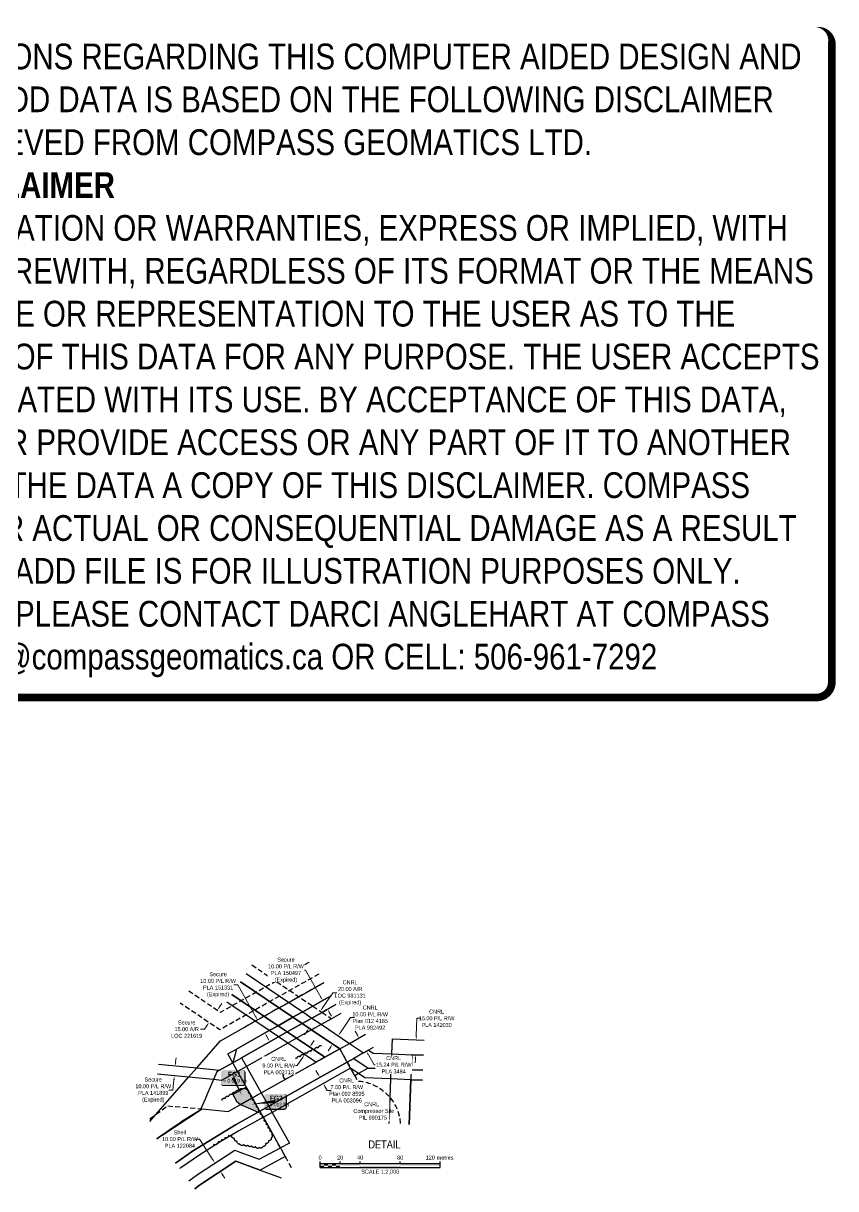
# Model space of a CAD drawing. Extents: x 388192 to 392250, y 6075257 to 6078288.
# Drawn here: x 390221 to 392250, y 6075377 to 6078288 of the extents above; entities that cross this region are included whole.
import ezdxf
from ezdxf.enums import TextEntityAlignment as Align

# ---------------------------------------------------------------- set-up
doc = ezdxf.new("R2010")
doc.units = 0
doc.header["$LTSCALE"] = 5
doc.header["$PDSIZE"] = 0.5
doc.linetypes.add('0', pattern=[1, 1, 0])
doc.linetypes.add('foc-ACCESSROAD', pattern=[3.75, 2.5, -1.25])
doc.layers.get('Defpoints').update_dxf_attribs({"color": 9})
for name, color, linetype in [('C-AR', 13, 'foc-ACCESSROAD'), ('C-RW', 13, 'Continuous'), ('C-WS', 13, 'foc-ACCESSROAD'), ('DETAIL-T', 7, 'Continuous'), ('F-AR', 190, 'foc-ACCESSROAD'), ('F-RW', 190, 'Continuous'), ('F-WS', 190, 'foc-ACCESSROAD'), ('P-TEMP-BLOCKS', 250, 'Continuous'), ('P-TEMP-BLUE', 146, 'Continuous'), ('P-WORKAREA', 113, 'Continuous'), ('P-WORKAREA-H', 111, 'Continuous'), ('T-BUSH', 110, '0')]:
    doc.layers.add(name, color=color, linetype=linetype)
for name, color, linetype, lineweight in [('C-AR-T', 13, 'Continuous', 9), ('C-RW-T', 13, 'Continuous', 9), ('C-WS-T', 13, 'Continuous', 9), ('F-AR-T', 190, 'Continuous', 9), ('F-RW-T', 190, 'Continuous', 9)]:
    doc.layers.add(name, color=color, linetype=linetype, lineweight=lineweight)
doc.layers.add('DISCLAIMER', color=7, linetype='Continuous', plot=False)
doc.layers.add('P-TEMP-BLUE-H', color=7, linetype='Continuous', true_color=0x99e6ff)
doc.styles.add('80', font='ARIALN.TTF', dxfattribs={"height": 10})
doc.styles.add('80CG', font='ARIALN.TTF', dxfattribs={"height": 10})
doc.styles.add('80L', font='ARIALN.TTF', dxfattribs={"height": 10})
doc.styles.add('BOLD', font='ARIALNB.TTF')
doc.dimstyles.new('Compass 5 000', dxfattribs={"dimscale": 5, "dimtxt": 9, "dimasz": 2, "dimexe": 0.2, "dimexo": 0.0625, "dimgap": 0.5, "dimtad": 0, "dimtih": 1, "dimtoh": 1, "dimzin": 0, "dimdsep": 46, "dimtxsty": '80CG', "dimcen": 0.1, "dimse1": 1, "dimse2": 1, "dimclrd": 256, "dimclrt": 256, "dimaunit": 1, "dimadec": 4, "dimazin": 0, "dimtfac": 0.06, "dimtofl": 0, "dimtmove": 0, "dimatfit": 1, "dimfxl": 0.2, "dimtolj": 1, "dimtzin": 0, "dimlwd": -1, "dimarcsym": 0})

# ---------------------------------------------------------------- blocks, each defined once
blk = doc.blocks.new('*D44')
at = {"layer": 'Defpoints', "color": 0, "transparency": 16777216}
for p in [(390661.7, 6075853.2), (390640.7, 6075822.1), (390684.7, 6075792.3)]:
    blk.add_point(p, dxfattribs=at)
at = {"layer": 'F-AR-T', "transparency": 16777216}
for p, q in [((390711.4, 6075831.7), (390717, 6075840)), ((390679.1, 6075784.1), (390673.5, 6075775.8)), ((390673.5, 6075775.8), (390663.5, 6075775.8))]:
    blk.add_line(p, q, dxfattribs=at)
for points in [[(390710, 6075832.7), (390712.7, 6075830.8), (390705.8, 6075823.5)], [(390677.7, 6075785), (390680.5, 6075783.1), (390684.7, 6075792.3)]]:
    blk.add_solid(points, dxfattribs=at)
at = {"layer": 'F-AR-T', "transparency": 16777216, "insert": (390629.2, 6075775.8), "char_height": 10, "attachment_point": 5, "style": '80CG'}
blk.add_mtext('\\A1;Secure\\P15.00 A/R\\PLOC 221619', dxfattribs=at)
blk = doc.blocks.new('*D45')
at = {"layer": 'Defpoints', "color": 0, "transparency": 16777216}
for p in [(390577, 6075661.2), (390579.4, 6075686.1), (390600.6, 6075684)]:
    blk.add_point(p, dxfattribs=at)
at = {"layer": 'F-RW-T', "transparency": 16777216}
for p, q in [((390601.6, 6075694), (390602.5, 6075703.9)), ((390597.3, 6075649.2), (390594.8, 6075623.5)), ((390594.8, 6075623.5), (390584.8, 6075623.5))]:
    blk.add_line(p, q, dxfattribs=at)
for points in [[(390599.9, 6075694.1), (390603.2, 6075693.8), (390600.6, 6075684)], [(390595.6, 6075649.4), (390598.9, 6075649), (390598.2, 6075659.2)]]:
    blk.add_solid(points, dxfattribs=at)
at = {"layer": 'F-RW-T', "transparency": 16777216, "insert": (390545.7, 6075623.5), "char_height": 10, "attachment_point": 5, "style": '80CG'}
blk.add_mtext('\\A1;Secure\\P10.00 P/L R/W\\PPLA 141899\\P(Expired)', dxfattribs=at)
blk = doc.blocks.new('*D46')
at = {"layer": 'C-AR-T', "transparency": 16777216}
for p, q in [((390968.5, 6075829), (390993.8, 6075866.4)), ((390993.8, 6075866.4), (391003.8, 6075866.4)), ((390928.9, 6075770.3), (390923.3, 6075762))]:
    blk.add_line(p, q, dxfattribs=at)
for points in [[(390967.1, 6075829.9), (390969.9, 6075828.1), (390962.9, 6075820.7)], [(390927.5, 6075771.2), (390930.3, 6075769.4), (390934.5, 6075778.6)]]:
    blk.add_solid(points, dxfattribs=at)
at = {"layer": 'Defpoints', "color": 0, "transparency": 16777216}
for p in [(390802.7, 6075928.9), (390774.2, 6075886.8), (390962.9, 6075820.7)]:
    blk.add_point(p, dxfattribs=at)
at = {"layer": 'C-AR-T', "transparency": 16777216, "insert": (391037.3, 6075866.4), "char_height": 10, "attachment_point": 5, "style": '80CG'}
blk.add_mtext('\\A1;CNRL\\P20.00 A/R\\PLOC 981131\\P(Expired)', dxfattribs=at)
blk = doc.blocks.new('*D47')
at = {"layer": 'C-AR-T', "transparency": 16777216}
for p, q in [((391013.2, 6075767.6), (391038.3, 6075804.6)), ((391038.3, 6075804.6), (391048.3, 6075804.6)), ((390987.9, 6075730.2), (390982.3, 6075721.9))]:
    blk.add_line(p, q, dxfattribs=at)
for points in [[(391011.8, 6075768.5), (391014.6, 6075766.7), (391007.6, 6075759.3)], [(390986.6, 6075731.1), (390989.3, 6075729.3), (390993.5, 6075738.5)]]:
    blk.add_solid(points, dxfattribs=at)
at = {"layer": 'Defpoints', "color": 0, "transparency": 16777216}
for p in [(390893.3, 6075836.6), (390879.2, 6075815.8), (391007.6, 6075759.3)]:
    blk.add_point(p, dxfattribs=at)
at = {"layer": 'C-AR-T', "transparency": 16777216, "insert": (391087.4, 6075804.6), "char_height": 10, "attachment_point": 5, "style": '80CG'}
blk.add_mtext('\\A1;CNRL\\P10.00 P/L R/W\\PPlan 012 4185\\PPLA 982492', dxfattribs=at)
blk = doc.blocks.new('*D48')
at = {"layer": 'Defpoints', "color": 0, "transparency": 16777216}
for p in [(390946.6, 6075877.8), (390965.1, 6075845.1), (390806.2, 6075798.7)]:
    blk.add_point(p, dxfattribs=at)
at = {"layer": 'F-RW-T', "transparency": 16777216}
for p, q in [((390756.7, 6075886.6), (390746.7, 6075886.6)), ((390801.3, 6075807.4), (390756.7, 6075886.6)), ((390829.6, 6075757.2), (390834.5, 6075748.5))]:
    blk.add_line(p, q, dxfattribs=at)
for points in [[(390802.8, 6075808.2), (390799.9, 6075806.6), (390806.2, 6075798.7)], [(390831, 6075758.1), (390828.1, 6075756.4), (390824.7, 6075766)]]:
    blk.add_solid(points, dxfattribs=at)
at = {"layer": 'F-RW-T', "transparency": 16777216, "insert": (390707.6, 6075886.6), "char_height": 10, "attachment_point": 5, "style": '80CG'}
blk.add_mtext('\\A1;Secure\\P10.00 P/L R/W\\PPLA 151331\\P(Expired)', dxfattribs=at)
blk = doc.blocks.new('*D49')
at = {"layer": 'C-AR-T', "transparency": 16777216}
for p, q in [((390942.1, 6075739.4), (390947.7, 6075747.7)), ((390918.2, 6075704), (390905.3, 6075684.9)), ((390905.3, 6075684.9), (390895.3, 6075684.9))]:
    blk.add_line(p, q, dxfattribs=at)
for points in [[(390940.7, 6075740.3), (390943.5, 6075738.4), (390936.5, 6075731.1)], [(390916.8, 6075704.9), (390919.6, 6075703.1), (390923.8, 6075712.3)]]:
    blk.add_solid(points, dxfattribs=at)
at = {"layer": 'Defpoints', "color": 0, "transparency": 16777216}
for p in [(390777.9, 6075838.3), (390765.2, 6075819.4), (390923.8, 6075712.3)]:
    blk.add_point(p, dxfattribs=at)
at = {"layer": 'C-AR-T', "transparency": 16777216, "insert": (390859, 6075684.9), "char_height": 10, "attachment_point": 5, "style": '80CG', "bg_fill": 3, "box_fill_scale": 1.1, "bg_fill_color": 256, "bg_fill_true_color": 13158600, "bg_fill_transparency": 0}
blk.add_mtext('\\A1;CNRL\\P9.00 P/L R/W\\PPLA 002713', dxfattribs=at)
blk = doc.blocks.new('*D50')
at = {"layer": 'C-RW-T', "transparency": 16777216}
for p, q in [((391054.7, 6075762.3), (391049.8, 6075771)), ((391082.9, 6075712), (391097, 6075686.8)), ((391097, 6075686.8), (391107, 6075686.8))]:
    blk.add_line(p, q, dxfattribs=at)
for points in [[(391056.1, 6075763.1), (391053.2, 6075761.4), (391059.5, 6075753.5)], [(391084.3, 6075712.8), (391081.4, 6075711.1), (391078, 6075720.7)]]:
    blk.add_solid(points, dxfattribs=at)
at = {"layer": 'Defpoints', "color": 0, "transparency": 16777216}
for p in [(390999.3, 6075719.8), (391078, 6075720.7), (391017.8, 6075686.9)]:
    blk.add_point(p, dxfattribs=at)
at = {"layer": 'C-RW-T', "transparency": 16777216, "insert": (391146.1, 6075686.8), "char_height": 10, "attachment_point": 5, "style": '80CG', "bg_fill": 3, "box_fill_scale": 1.1, "bg_fill_color": 256, "bg_fill_true_color": 13158600, "bg_fill_transparency": 0}
blk.add_mtext('\\A1;CNRL\\P15.24 P/L R/W\\PPLA 3484', dxfattribs=at)
blk = doc.blocks.new('*D51')
at = {"layer": 'Defpoints', "color": 0, "transparency": 16777216}
for p in [(390699.8, 6075441.4), (390668.7, 6075421.2), (390682.4, 6075400.1)]:
    blk.add_point(p, dxfattribs=at)
at = {"layer": 'F-RW-T', "transparency": 16777216}
for p, q in [((390661.1, 6075501.2), (390651.1, 6075501.2)), ((390694.4, 6075449.8), (390661.1, 6075501.2)), ((390719, 6075411.8), (390724.4, 6075403.4))]:
    blk.add_line(p, q, dxfattribs=at)
for points in [[(390695.8, 6075450.7), (390693, 6075448.9), (390699.8, 6075441.4)], [(390720.4, 6075412.7), (390717.6, 6075410.9), (390713.5, 6075420.2)]]:
    blk.add_solid(points, dxfattribs=at)
at = {"layer": 'F-RW-T', "transparency": 16777216, "insert": (390612.1, 6075501.2), "char_height": 10, "attachment_point": 5, "style": '80CG'}
blk.add_mtext('\\A1;Shell\\P10.00 P/L R/W\\PPLA 122084', dxfattribs=at)
blk = doc.blocks.new('*D52')
at = {"layer": 'C-RW-T', "transparency": 16777216}
for p, q in [((390956.7, 6075664.1), (390951.8, 6075672.8)), ((390975.2, 6075631.3), (390980.1, 6075622.6)), ((390980.1, 6075622.6), (390990.1, 6075622.6))]:
    blk.add_line(p, q, dxfattribs=at)
for points in [[(390958.2, 6075664.9), (390955.3, 6075663.3), (390961.7, 6075655.4)], [(390976.6, 6075632.2), (390973.7, 6075630.5), (390970.3, 6075640.1)]]:
    blk.add_solid(points, dxfattribs=at)
at = {"layer": 'Defpoints', "color": 0, "transparency": 16777216}
for p in [(390995.6, 6075674.5), (390970.3, 6075640.1), (391004.2, 6075659.1)]:
    blk.add_point(p, dxfattribs=at)
at = {"layer": 'C-RW-T', "transparency": 16777216, "insert": (391028.9, 6075622.6), "char_height": 10, "attachment_point": 5, "style": '80CG'}
blk.add_mtext('\\A1;CNRL\\P7.00 P/L R/W\\PPlan 092 8595\\PPLA 003096', dxfattribs=at)
blk = doc.blocks.new('*D53')
at = {"layer": 'C-RW-T', "transparency": 16777216}
for p, q in [((391202.5, 6075759.1), (391204.2, 6075803)), ((391204.2, 6075803), (391214.2, 6075803)), ((391200.3, 6075701.7), (391200, 6075691.7))]:
    blk.add_line(p, q, dxfattribs=at)
for points in [[(391200.9, 6075759.2), (391204.2, 6075759.1), (391202.2, 6075749.1)], [(391198.7, 6075701.7), (391202, 6075701.6), (391200.7, 6075711.7)]]:
    blk.add_solid(points, dxfattribs=at)
at = {"layer": 'Defpoints', "color": 0, "transparency": 16777216}
for p in [(391202.2, 6075749.1), (391228.1, 6075748.1), (391226.7, 6075710.7)]:
    blk.add_point(p, dxfattribs=at)
at = {"layer": 'C-RW-T', "transparency": 16777216, "insert": (391253.3, 6075803), "char_height": 10, "attachment_point": 5, "style": '80CG'}
blk.add_mtext('\\A1;CNRL\\P15.00 P/L R/W\\PPLA 142030', dxfattribs=at)
blk = doc.blocks.new('*U60')
at = {"color": 0}
for p, q in [((-150, 0), (-150, 15)), ((-150, 10), (150.2, 10)), ((-150, 0), (150.2, 0)), ((-100, 10), (-100, 15)), ((-50, 10), (-50, 15)), ((50, 10), (50, 15)), ((150.2, 0), (150.2, 15))]:
    blk.add_line(p, q, dxfattribs=at)
for points in [[(-150, 5), (-140, 5), (-150, 0), (-140, 0)], [(-140, 10), (-130, 10), (-140, 5), (-130, 5)], [(-130, 5), (-120, 5), (-130, 0), (-120, 0)], [(-120, 10), (-110, 10), (-120, 5), (-110, 5)], [(-110, 5), (-100, 5), (-110, 0), (-100, 0)], [(-100, 10), (-50, 10), (-100, 5), (-50, 5)], [(-50, 5), (50, 5), (-50, 0), (50, 0)], [(50, 10), (150.2, 10), (50, 5), (150.2, 5)]]:
    blk.add_solid(points, dxfattribs=at)
at = {"color": 0, "style": '80'}
blk.add_text('metres', height=10, dxfattribs=at).set_placement((162.2, 20), align=Align.CENTER)
at = {"color": 0, "char_height": 10, "style": '80'}
for s, insert, attachment_point in [('0', (-150, 30.2), 2), ('20', (-100, 30.2), 2), ('40', (-50, 30.2), 2), ('80', (50, 30.2), 2), ('120', (136.7, 30.2), 3), ('SCALE 1:2,000', (0.1, -5), 2)]:
    blk.add_mtext(s, dxfattribs=dict(at, insert=insert, attachment_point=attachment_point))
blk = doc.blocks.new('*D56')
at = {"layer": 'Defpoints', "color": 0, "transparency": 16777216}
for p in [(390965.1, 6075845.1), (390968.9, 6075847.2), (390977.4, 6075823.3)]:
    blk.add_point(p, dxfattribs=at)
at = {"layer": 'F-RW-T', "transparency": 16777216}
for p, q in [((390926.2, 6075923), (390916.2, 6075923)), ((390964, 6075855.9), (390926.2, 6075923)), ((390986.1, 6075816.7), (390991, 6075808))]:
    blk.add_line(p, q, dxfattribs=at)
for points in [[(390965.4, 6075856.7), (390962.5, 6075855.1), (390968.9, 6075847.2)], [(390987.5, 6075817.5), (390984.6, 6075815.9), (390981.2, 6075825.4)]]:
    blk.add_solid(points, dxfattribs=at)
at = {"layer": 'F-RW-T', "transparency": 16777216, "insert": (390877.1, 6075923), "char_height": 10, "attachment_point": 5, "style": '80CG', "bg_fill": 3, "box_fill_scale": 1.1, "bg_fill_color": 256, "bg_fill_true_color": 13158600, "bg_fill_transparency": 0}
blk.add_mtext('\\A1;Secure\\P10.00 P/L R/W\\PPLA 150497\\P(Expired)', dxfattribs=at)
blk = doc.blocks.new('Disclaimer_Legal')
at = {"layer": 'DISCLAIMER', "color": 254, "flags": 128}
blk.add_lwpolyline([(-3612.9, -1104.6, 37.5, 37.5, 0), (4096.1, -1104.6, 37.5, 37.5, 0.414214), (4171.1, -1029.6, 37.5, 37.5, 0), (4171.1, 2078.7, 37.5, 0, 0.414214), (4096.1, 2153.7, 0, 0, 0), (-3612.9, 2153.7, 0, 0, 0.414214), (-3687.9, 2078.7, 0, 0, 0), (-3687.9, -1029.6, 0, 37.5, 0.414214)], format="xyseb", close=True, dxfattribs=at)
at = {"layer": 'DISCLAIMER', "color": 254, "insert": (241.6, 533.9), "char_height": 125, "width": 7717.568, "attachment_point": 5, "style": '80'}
blk.add_mtext('NOTICE TO THE CORPORATION, PERSON &/OR PERSONS REGARDING THIS COMPUTER AIDED DESIGN AND DRAFTING (CADD) FILES. ACCEPTANCE OF THE CADD DATA IS BASED ON THE FOLLOWING DISCLAIMER WHICH COVERS ALL CADD DATA RECIEVED FROM COMPASS GEOMATICS LTD.\\P{\\fArial Narrow|b1|i0|c0|p34;DISCLAIMER}\\PCOMPASS GEOMATICS LTD. MAKES NO REPRESENTATION OR WARRANTIES, EXPRESS OR IMPLIED, WITH RESPECT TO THE REUSE OF THE DATA PROVIDED HEREWITH, REGARDLESS OF ITS FORMAT OR THE MEANS OF ITS TRANSMISSION. THERE IS NO GUARANTEE OR REPRESENTATION TO THE USER AS TO THE ACCURACY, CURRENCY, SUITABILITY OR RELIABILITY OF THIS DATA FOR ANY PURPOSE. THE USER ACCEPTS THE DATA "AS IS", AND ASSUMES ALL RISKS ASSOCIATED WITH ITS USE. BY ACCEPTANCE OF THIS DATA, THE USER AGREES NOT TO TRANSMIT THIS DATA OR PROVIDE ACCESS OR ANY PART OF IT TO ANOTHER PARTY UNLESS THE USER SHALL INCLUDE WITH THE DATA A COPY OF THIS DISCLAIMER. COMPASS GEOMATICS LTD. ASSUMES NO RESPONSIBILITY FOR ACTUAL OR CONSEQUENTIAL DAMAGE AS A RESULT OF ANY USER\'S RELIANCE ON THIS DATA. THIS CADD FILE IS FOR ILLUSTRATION PURPOSES ONLY.\\PIF YOU REQUIRE MORE ACCURATE INFORMATION, PLEASE CONTACT DARCI ANGLEHART AT COMPASS GEOMATICS LTD. VIA EMAIL: darci.anglehart@compassgeomatics.ca OR CELL: 506-961-7292', dxfattribs=at)
blk = doc.blocks.new('*U66')
at = {"true_color": 0x99e6ff}
h = blk.add_hatch(color=141, dxfattribs=at)
edge = h.paths.add_edge_path()
edge.add_line((-24, -20), (24, -20))
edge.add_arc((24, -14), 6, 270, 360)
edge.add_line((30, -14), (30, 12.5))
edge.add_arc((24, 12.5), 6, 0, 90)
edge.add_line((24, 18.5), (-24, 18.5))
edge.add_arc((-24, 12.5), 6, 90, 180)
edge.add_line((-30, 12.5), (-30, -14))
edge.add_arc((-24, -14), 6, 180, 270)
at = {"color": 250, "flags": 128}
blk.add_lwpolyline([(-24, -20, 3, 3, 0), (24, -20, 3, 3, 0.414214), (30, -14, 3, 3, 0), (30, 12.5, 3, 0, 0.414214), (24, 18.5, 0, 0, 0), (-24, 18.5, 0, 0, 0.414214), (-30, 12.5, 0, 0, 0), (-30, -14, 0, 3, 0.414214)], format="xyseb", close=True, dxfattribs=at)
at = {"flags": 128}
blk.add_lwpolyline([(22.8, -46.1, 0, 7.5, 0), (0, 0, 0, 0, 0)], format="xyseb", dxfattribs=at)
at = {"color": 250}
for tag, p, height, style in [('TEMP_AREA_W1_001', (-9.2, 2.2), 12, 'BOLD'), ('ENTER_TEXT_001', (-30.7, -12.5), 9, '80')]:
    blk.add_attdef(tag, p, '', height=height, dxfattribs=dict(at, style=style))
blk = doc.blocks.new('*U67')
h = blk.add_hatch(color=111)
edge = h.paths.add_edge_path()
edge.add_line((-21.5, -20), (21.5, -20))
edge.add_arc((21.5, -14), 6, 270, 360)
edge.add_line((27.5, -14), (27.5, 12.5))
edge.add_arc((21.5, 12.5), 6, 0, 90)
edge.add_line((21.5, 18.5), (-21.5, 18.5))
edge.add_arc((-21.5, 12.5), 6, 90, 180)
edge.add_line((-27.5, 12.5), (-27.5, -14))
edge.add_arc((-21.5, -14), 6, 180, 270)
at = {"flags": 128}
blk.add_lwpolyline([(-62, -7.7, 0, 7.5, 0), (0, 0, 0, 0, 0)], format="xyseb", dxfattribs=at)
at = {"color": 250, "flags": 128}
blk.add_lwpolyline([(-21.5, -20, 3, 3, 0), (21.5, -20, 3, 3, 0.414214), (27.5, -14, 3, 3, 0), (27.5, 12.5, 3, 0, 0.414214), (21.5, 18.5, 0, 0, 0), (-21.5, 18.5, 0, 0, 0.414214), (-27.5, 12.5, 0, 0, 0), (-27.5, -14, 0, 3, 0.414214)], format="xyseb", close=True, dxfattribs=at)
at = {"color": 250}
for tag, p, height, style in [('TEMP_AREA_W1_001', (-9.2, 2.2), 12, 'BOLD'), ('ENTER_TEXT_001', (-30.7, -12.5), 9, '80')]:
    blk.add_attdef(tag, p, '', height=height, dxfattribs=dict(at, style=style))

msp = doc.modelspace()

# ---------------------------------------------------------------- hatches: boundary and pattern name
at = {"layer": 'P-TEMP-BLUE-H'}
h = msp.add_hatch(color=256, dxfattribs=at)
h.dxf.hatch_style = 1
h.paths.add_polyline_path([(390793.417, 6075604.367), (390777.745, 6075631.282), (390744.346, 6075612.847), (390753.368, 6075596.056), (390763.335, 6075587.566)])
at = {"layer": 'P-WORKAREA-H'}
h = msp.add_hatch(color=256, dxfattribs=at)
h.dxf.hatch_style = 1
h.paths.add_polyline_path([(390763.335, 6075587.566), (390807.287, 6075568.614), (390812.065, 6075571.297), (390793.417, 6075604.367)])

# ---------------------------------------------------------------- linework, layer by layer
at = {"layer": 'C-AR'}
for points in [[(390791.937, 6075936.132), (390944.222, 6075833.325), (390967.403, 6075817.668), (390990.582, 6075802.016), (390965.212, 6075787.8), (390940.839, 6075774.096), (390917.573, 6075789.797), (390894.551, 6075805.414), (390763.516, 6075894.033)], [(390536.982, 6075552.092), (390552.667, 6075563.278), (390581.951, 6075584.161), (390664.455, 6075576.902), (390667.758, 6075576.612), (390663.118, 6075573.66), (390617.217, 6075544.827), (390613.034, 6075542.035), (390567.672, 6075511.212), (390564.103, 6075508.619), (390554.814, 6075501.816)]]:
    msp.add_lwpolyline(points, dxfattribs=at)
at = {"layer": 'C-RW'}
for points in [[(390763.516, 6075894.033), (390894.551, 6075805.414), (390917.573, 6075789.797), (390940.839, 6075774.096), (391011.507, 6075726.573), (390974.288, 6075705.768), (390903.703, 6075753.2), (390880.459, 6075768.903), (390857.42, 6075784.527), (390742.188, 6075862.44)], [(391219.078, 6075673.371), (391190.027, 6075674.464), (391140.069, 6075676.342), (391082.641, 6075678.502), (391058.163, 6075664.878), (391048.915, 6075659.431), (391038.615, 6075678.238), (391029.715, 6075693.619), (391028.686, 6075695.386), (391011.507, 6075726.573), (390940.851, 6075774.15), (390917.584, 6075789.847), (390894.56, 6075805.454), (390763.531, 6075894.055)], [(390777.584, 6075914.871), (390919.032, 6075819.218), (390942.026, 6075803.596), (390965.24, 6075787.916), (391035.882, 6075740.326), (391070.824, 6075716.651), (391083.024, 6075723.467), (391094.482, 6075715.735), (391141.523, 6075713.936), (391191.479, 6075712.026), (391220.501, 6075710.915)], [(390742.188, 6075862.44), (390857.42, 6075784.527), (390880.459, 6075768.903), (390903.703, 6075753.2), (390974.288, 6075705.768), (390951.928, 6075693.245), (390881.619, 6075740.78), (390858.46, 6075756.433), (390835.301, 6075772.086), (390729.478, 6075843.614)], [(390554.808, 6075501.824), (390564.101, 6075508.628), (390567.629, 6075511.199), (390663.124, 6075573.626), (390667.758, 6075576.612), (390732.547, 6075570.341), (390793.416, 6075604.395), (390815.221, 6075616.668), (390945.392, 6075689.586), (390951.928, 6075693.245), (390974.288, 6075705.768), (391011.507, 6075726.573), (391035.882, 6075740.326), (391076.002, 6075762.922)], [(391134.793, 6075539.916), (391137.292, 6075604.532), (391139.104, 6075651.386), (391140.069, 6075676.342), (391141.523, 6075713.936), (391142.972, 6075751.402), (391221.922, 6075748.382)], [(391094.615, 6075730.025), (391083.024, 6075723.467), (391070.824, 6075716.651), (391046.458, 6075702.924), (391029.75, 6075693.638), (391009.261, 6075682.148), (390963.779, 6075656.643), (390833.919, 6075583.575), (390812.065, 6075571.297), (390751.23, 6075537.137), (390643.999, 6075471.336), (390600.795, 6075441.218)], [(390600.795, 6075441.218), (390643.999, 6075471.336), (390751.23, 6075537.137), (390812.072, 6075571.27), (390833.927, 6075583.538), (390963.779, 6075656.643), (391009.261, 6075682.148), (391029.747, 6075693.636), (391046.458, 6075702.924), (391082.641, 6075678.502), (391140.069, 6075676.342), (391190.027, 6075674.464), (391219.078, 6075673.371)], [(391220.501, 6075710.915), (391191.479, 6075712.026), (391190.027, 6075674.464), (391189.06, 6075649.483), (391184.749, 6075538.022)], [(391218.13, 6075648.375), (391189.06, 6075649.483), (391139.104, 6075651.386), (391074.446, 6075653.85), (391058.163, 6075664.878), (391038.585, 6075678.289), (391017.842, 6075666.84), (390842.388, 6075568.07), (390820.612, 6075555.743), (390759.778, 6075521.811), (390710.203, 6075492.884), (390661.707, 6075462.181), (390614.355, 6075429.744), (390611.246, 6075427.444)], [(390649.244, 6075377.367), (390660.763, 6075385.856), (390752.174, 6075445.996), (390812.699, 6075423.447), (390865.083, 6075404.514)]]:
    msp.add_lwpolyline(points, dxfattribs=at)
at = {"layer": 'C-WS', "flags": 128}
msp.add_lwpolyline([(390891.287, 6075429.783), (390878.488, 6075452.554), (390866.288, 6075474.284), (390863.21, 6075479.764), (390820.632, 6075555.626), (390812.066, 6075571.276), (390793.417, 6075604.367), (390815.221, 6075616.668), (390945.392, 6075689.586), (390951.928, 6075693.245), (390974.288, 6075705.768), (391011.507, 6075726.573), (391028.735, 6075695.466), (391029.748, 6075693.636), (391038.615, 6075678.238), (391048.915, 6075659.431), (391055.946, 6075646.41), (391059.928, 6075646.088), (391063.896, 6075645.628), (391067.846, 6075645.029), (391071.772, 6075644.292), (391075.67, 6075643.419), (391079.535, 6075642.408), (391083.363, 6075641.266), (391087.147, 6075639.989), (391090.886, 6075638.579), (391094.572, 6075637.042), (391098.203, 6075635.375), (391101.773, 6075633.582), (391105.278, 6075631.665), (391108.714, 6075629.627), (391112.076, 6075627.471), (391115.362, 6075625.198), (391118.565, 6075622.811), (391121.683, 6075620.314), (391124.711, 6075617.708), (391127.647, 6075615.001), (391130.487, 6075612.189), (391133.226, 6075609.282), (391135.861, 6075606.28), (391137.292, 6075604.532), (391138.39, 6075603.187), (391140.809, 6075600.009), (391143.117, 6075596.747), (391145.308, 6075593.408), (391147.38, 6075589.993), (391149.332, 6075586.508), (391151.162, 6075582.956), (391152.865, 6075579.343), (391154.442, 6075575.672), (391155.889, 6075571.949), (391157.205, 6075568.177), (391158.388, 6075564.361), (391159.437, 6075560.507), (391160.35, 6075556.617), (391161.127, 6075552.7), (391161.767, 6075548.755), (391162.267, 6075544.793), (391162.629, 6075540.814), (391162.739, 6075538.856)], dxfattribs=at)
at = {"layer": 'F-AR', "flags": 128}
for points in [[(390634.232, 6075871.815), (390713.405, 6075818.29), (390742.617, 6075834.734), (390764.731, 6075847.182), (390801.856, 6075868.079), (390826.32, 6075881.85), (390851.04, 6075895.766), (390940.53, 6075946.19)], [(390958.991, 6075913.427), (390945.352, 6075905.741), (390923.539, 6075893.45), (390885.857, 6075872.422), (390861.192, 6075858.308), (390836.768, 6075844.516), (390828.94, 6075840.206), (390799.653, 6075823.613), (390777.41, 6075811.219), (390748.177, 6075794.785), (390711.575, 6075774.199), (390613.2, 6075840.705)]]:
    msp.add_lwpolyline(points, dxfattribs=at)
at = {"layer": 'F-AR'}
msp.add_lwpolyline([(390971.263, 6075891.647), (390957.609, 6075883.952), (390935.796, 6075871.662), (390909.435, 6075856.809), (390897.823, 6075850.267), (390884.312, 6075842.657), (390859.861, 6075828.875), (390852.101, 6075824.553), (390822.723, 6075807.987), (390800.566, 6075795.564), (390771.334, 6075779.13)], dxfattribs=at)
at = {"layer": 'F-RW'}
for points in [[(390536.982, 6075545.399), (390552.667, 6075563.278), (390633.778, 6075655.735), (390654.095, 6075678.894), (390713.491, 6075746.599), (390771.334, 6075779.13), (390800.566, 6075795.564), (390822.723, 6075807.987), (390852.101, 6075824.553), (390859.861, 6075828.875), (390884.312, 6075842.657), (390897.823, 6075850.267), (390909.435, 6075856.809), (390935.796, 6075871.662), (390957.609, 6075883.952), (390971.263, 6075891.647)], [(390989.69, 6075858.944), (390966.066, 6075845.629), (390944.222, 6075833.325), (390919.021, 6075819.169), (390916.216, 6075817.593), (390894.551, 6075805.414), (390857.42, 6075784.527), (390835.301, 6075772.086), (390753.623, 6075726.151), (390744.079, 6075692.105), (390710.877, 6075673.434), (390704.835, 6075669.25), (390696.297, 6075649.724), (390680.266, 6075613.061), (390675.002, 6075601.025), (390664.455, 6075576.902), (390663.118, 6075573.66), (390617.217, 6075544.827), (390613.034, 6075542.035), (390567.672, 6075511.212), (390564.103, 6075508.619), (390554.814, 6075501.816)], [(390559.029, 6075688.036), (390654.095, 6075678.894), (390710.877, 6075673.434), (390744.079, 6075692.105), (390765.907, 6075704.382), (390858.46, 6075756.433), (390880.459, 6075768.903), (390917.573, 6075789.797), (390928.462, 6075795.802), (390941.997, 6075803.476), (390967.403, 6075817.668), (390978.326, 6075823.802), (391001.98, 6075837.132)], [(391001.98, 6075837.132), (390978.326, 6075823.802), (390967.403, 6075817.668), (390941.997, 6075803.476), (390928.462, 6075795.802), (390917.573, 6075789.797), (390880.459, 6075768.903), (390858.46, 6075756.433), (390765.907, 6075704.382), (390778.157, 6075682.593), (390815.221, 6075616.668), (390833.926, 6075583.534), (390842.414, 6075567.917), (390885.567, 6075491.003), (390863.21, 6075479.764), (390820.632, 6075555.626), (390812.066, 6075571.276), (390793.417, 6075604.367), (390756.292, 6075670.297), (390744.079, 6075692.105), (390731.87, 6075713.919), (390753.623, 6075726.151), (390835.301, 6075772.086), (390857.42, 6075784.527), (390894.551, 6075805.414), (390916.216, 6075817.593), (390919.021, 6075819.169), (390944.222, 6075833.325), (390966.066, 6075845.629), (390989.69, 6075858.944)], [(391014.25, 6075815.355), (390990.582, 6075802.016), (390965.212, 6075787.8), (390940.839, 6075774.096), (390903.703, 6075753.2), (390881.619, 6075740.78), (390778.157, 6075682.593), (390756.292, 6075670.297), (390716.294, 6075647.801), (390696.297, 6075649.724), (390633.778, 6075655.735), (390556.636, 6075663.153)], [(391184.749, 6075538.022), (391184.749, 6075538.022), (391189.06, 6075649.483), (391218.13, 6075648.375)], [(390634.196, 6075397.199), (390656.106, 6075413.096), (390749.685, 6075473.656), (390761.988, 6075469.014), (390810.559, 6075450.803), (390863.21, 6075479.764), (390866.288, 6075474.282), (390875.451, 6075457.965), (390812.699, 6075423.447), (390752.174, 6075445.996), (390660.763, 6075385.856), (390649.244, 6075377.367)]]:
    msp.add_lwpolyline(points, dxfattribs=at)
at = {"layer": 'F-WS', "flags": 128}
msp.add_lwpolyline([(390957.609, 6075883.952), (390935.796, 6075871.662)], dxfattribs=at)
at = {"layer": 'P-WORKAREA'}
msp.add_lwpolyline([(390763.335, 6075587.566), (390807.287, 6075568.614), (390812.065, 6075571.297), (390793.417, 6075604.367)], close=True, dxfattribs=at)
at = {"layer": 'T-BUSH', "flags": 128}
for points in [[(390966.203, 6075733.373, 0.52056705), (390957.248, 6075728.93, 0.52056705), (390948.293, 6075724.487, 0.52056705), (390939.338, 6075720.044, 0.52056705), (390930.384, 6075715.601, 0.52056705), (390921.429, 6075711.158, 0.52056705), (390912.474, 6075706.715, 0.52056705), (390903.519, 6075702.272, 0.52056705), (390894.565, 6075697.829, 0.52056705), (390885.61, 6075693.386, 0.52056705), (390876.655, 6075688.943, 0.52056705), (390867.7, 6075684.5, 0.52056705), (390861.203, 6075679.293, 0.52056705), (390866.059, 6075670.556, 0.52056705), (390870.916, 6075661.818, 0.52056705), (390876.835, 6075651.17, 0.52056705)], [(390717.09, 6075598.253, -0.52056705), (390725.744, 6075603.258, -0.52056705), (390734.397, 6075608.263, -0.52056705), (390743.05, 6075613.268, -0.52056705), (390751.703, 6075618.273, -0.52056705), (390760.356, 6075623.278, -0.52056705), (390769.64, 6075626.655, -0.52056705), (390777.989, 6075625.63, -0.52056705), (390782.873, 6075616.908, -0.52056705), (390787.758, 6075608.187, -0.52056705), (390792.643, 6075599.465, -0.52056705), (390797.527, 6075590.743, -0.52056705), (390802.412, 6075582.022, -0.52056705), (390807.297, 6075573.3, -0.52056705), (390812.181, 6075564.578, -0.52056705), (390817.066, 6075555.857, -0.52056705), (390821.957, 6075547.138, -0.52056705), (390826.849, 6075538.421, -0.52056705), (390831.742, 6075529.704, -0.52056705), (390836.635, 6075520.987, -0.52056705), (390841.527, 6075512.269, -0.52056705), (390840.29, 6075504.358, -0.52056705), (390833.311, 6075497.201, -0.52056705), (390826.332, 6075490.044, -0.52056705), (390819.353, 6075482.888, -0.52056705), (390811.176, 6075479.725, -0.52056705), (390801.411, 6075481.861, -0.52056705), (390791.646, 6075483.998, -0.52056705), (390781.835, 6075485.882, -0.52056705), (390771.933, 6075487.249, -0.52056705), (390762.03, 6075488.616, -0.52056705), (390755.118, 6075495.645, -0.52056705), (390748.404, 6075503.052, -0.52056705), (390741.691, 6075510.459, -0.52056705), (390733.823, 6075510.09, -0.52056705), (390725.245, 6075504.955, -0.52056705), (390716.668, 6075499.821, -0.52056705), (390708.091, 6075494.687, -0.52056705), (390696.232, 6075487.587, -0.52056705)]]:
    msp.add_lwpolyline(points, format="xyb", dxfattribs=at)

# ---------------------------------------------------------------- block references
at = {"xscale": 0.513871439875718, "yscale": 0.513871439875718, "zscale": 0.513871439875718}
msp.add_blockref('Disclaimer_Legal', (390096.954, 6077171.826), dxfattribs=at)
at = {"layer": 'DETAIL-T', "xscale": 0.9996379999999999, "yscale": 0.9996379999999999, "zscale": 0.9996379999999999}
msp.add_blockref('*U60', (391112.337, 6075429.931), dxfattribs=at)
at = {"layer": 'P-TEMP-BLOCKS'}
ref = msp.add_blockref('*U67', (390850.335, 6075595.526), dxfattribs=dict(at, xscale=0.9996379999999999, yscale=0.9996379999999999, zscale=0.9996379999999999))
ref.add_attrib('TEMP_AREA_W1_001', 'FG2', (390836.805, 6075597.79), dxfattribs={"layer": '0', "color": 250, "height": 11.9957, "style": 'BOLD'})
ref.add_attrib('ENTER_TEXT_001', '= 0.012 ha', (390825.775, 6075583.177), dxfattribs={"layer": '0', "color": 250, "height": 8.9967, "style": '80'})

# ---------------------------------------------------------------- texts
at = {"layer": 'DETAIL-T', "color": 3, "insert": (391122.993, 6075487.858), "char_height": 19.9928, "width": 223.77699, "attachment_point": 5, "style": '80CG'}
msp.add_mtext('DETAIL', dxfattribs=at)

# ---------------------------------------------------------------- dimensions: what is measured, and where the dimension line sits
at = {"layer": 'C-AR-T'}
for base, p1, p2, angle, text, picture, middle in [((390962.919, 6075820.703), (390774.242, 6075886.779), (390802.669, 6075928.887), 55.976825, 'CNRL\\P20.00 A/R\\PLOC 981131\\P(Expired)', '*D46', (391037.302, 6075866.429)), ((391007.627, 6075759.306), (390879.241, 6075815.768), (390893.328, 6075836.6), 55.931754, 'CNRL\\P10.00 P/L R/W\\PPlan 012 4185\\PPLA 982492', '*D47', (391087.372, 6075804.643))]:
    dim = msp.add_linear_dim(base=base, p1=p1, p2=p2, angle=angle, text=text, dimstyle='Compass 5 000', dxfattribs=at)
    dim.commit()
    dim.dimension.update_dxf_attribs({"geometry": picture, "text_midpoint": middle, "dimtype": 161})
at = {"layer": 'F-AR-T'}
dim = msp.add_linear_dim(base=(390684.73, 6075792.348), p1=(390661.731, 6075853.224), p2=(390640.7, 6075822.114), angle=235.939339, text='Secure\\P15.00 A/R\\PLOC 221619', dimstyle='Compass 5 000', dxfattribs=at)
dim.commit()
dim.dimension.update_dxf_attribs({"geometry": '*D44', "text_midpoint": (390629.214, 6075775.779), "dimtype": 161})
at = {"layer": 'F-RW-T'}
for base, p1, p2, angle, text, picture, middle in [((390600.629, 6075684.035), (390576.972, 6075661.198), (390579.364, 6075686.08), 84.506939, 'Secure\\P10.00 P/L R/W\\PPLA 141899\\P(Expired)', '*D45', (390545.718, 6075623.468)), ((390699.825, 6075441.389), (390682.387, 6075400.083), (390668.694, 6075421.242), 122.909248, 'Shell\\P10.00 P/L R/W\\PPLA 122084', '*D51', (390612.062, 6075501.154))]:
    dim = msp.add_linear_dim(base=base, p1=p1, p2=p2, angle=angle, text=text, dimstyle='Compass 5 000', dxfattribs=at)
    dim.commit()
    dim.dimension.update_dxf_attribs({"geometry": picture, "text_midpoint": middle, "dimtype": 161})

# ---------------------------------------------------------------- next in the draw order: dimensions: what is measured, and where the dimension line sits
at = {"layer": 'C-AR-T'}
dim = msp.add_linear_dim(base=(390923.789, 6075712.275), p1=(390777.949, 6075838.261), p2=(390765.232, 6075819.447), angle=235.944262, text='CNRL\\P9.00 P/L R/W\\PPLA 002713', dimstyle='Compass 5 000', override={"dimtfill": 1}, dxfattribs=at)
dim.commit()
dim.dimension.update_dxf_attribs({"geometry": '*D49', "text_midpoint": (390858.988, 6075684.882), "dimtype": 161})
at = {"layer": 'C-RW-T'}
dim = msp.add_linear_dim(base=(391077.966, 6075720.675), p1=(390999.338, 6075719.771), p2=(391017.762, 6075686.915), angle=299.282215, text='CNRL\\P15.24 P/L R/W\\PPLA 3484', dimstyle='Compass 5 000', override={"dimtfill": 1}, dxfattribs=at)
dim.commit()
dim.dimension.update_dxf_attribs({"geometry": '*D50', "text_midpoint": (391146.065, 6075686.77), "dimtype": 161})

# ---------------------------------------------------------------- next in the draw order: linework, layer by layer
at = {"layer": 'P-TEMP-BLUE'}
msp.add_lwpolyline([(390793.417, 6075604.367), (390777.745, 6075631.282), (390744.346, 6075612.847), (390753.368, 6075596.056), (390763.335, 6075587.566)], close=True, dxfattribs=at)

# ---------------------------------------------------------------- next in the draw order: block references
at = {"layer": 'P-TEMP-BLOCKS'}
ref = msp.add_blockref('*U66', (390744.908, 6075654.994), dxfattribs=dict(at, xscale=0.9996379999999999, yscale=0.9996379999999999, zscale=0.9996379999999999))
ref.add_attrib('TEMP_AREA_W1_001', 'FG1', (390732.151, 6075657.258), dxfattribs={"layer": '0', "color": 250, "height": 11.9957, "style": 'BOLD'})
ref.add_attrib('ENTER_TEXT_001', '= 0.019 ha', (390720.348, 6075642.645), dxfattribs={"layer": '0', "color": 250, "height": 8.9967, "style": '80'})

# ---------------------------------------------------------------- next in the draw order: dimensions: what is measured, and where the dimension line sits
at = {"layer": 'C-RW-T'}
for base, p1, p2, angle, text, picture, middle in [((391202.153, 6075749.138), (391226.671, 6075710.679), (391228.104, 6075748.146), 87.80983, 'CNRL\\P15.00 P/L R/W\\PPLA 142030', '*D53', (391253.299, 6075802.987)), ((390970.272, 6075640.061), (390995.557, 6075674.464), (391004.179, 6075659.148), 299.376805, 'CNRL\\P7.00 P/L R/W\\PPlan 092 8595\\PPLA 003096', '*D52', (391028.852, 6075622.632))]:
    dim = msp.add_linear_dim(base=base, p1=p1, p2=p2, angle=angle, text=text, dimstyle='Compass 5 000', dxfattribs=at)
    dim.commit()
    dim.dimension.update_dxf_attribs({"geometry": picture, "text_midpoint": middle, "dimtype": 161})
at = {"layer": 'F-RW-T'}
dim = msp.add_linear_dim(base=(390806.248, 6075798.667), p1=(390965.077, 6075845.072), p2=(390946.649, 6075877.777), angle=119.399259, text='Secure\\P10.00 P/L R/W\\PPLA 151331\\P(Expired)', dimstyle='Compass 5 000', dxfattribs=at)
dim.commit()
dim.dimension.update_dxf_attribs({"geometry": '*D48', "text_midpoint": (390707.613, 6075886.605), "dimtype": 161})

# ---------------------------------------------------------------- next in the draw order: texts
at = {"layer": 'C-WS-T', "insert": (391045.24, 6075593.298), "char_height": 9.99638, "width": 84.87827, "attachment_point": 1, "style": '80L', "bg_fill": 2}
msp.add_mtext('\\pi27.34569;CNRL\\P\\pi0.32273;Compressor Site\\P\\pi13.82398;PIL 990175', dxfattribs=at)

# ---------------------------------------------------------------- next in the draw order: dimensions: what is measured, and where the dimension line sits
at = {"layer": 'F-RW-T'}
dim = msp.add_linear_dim(base=(390968.874, 6075847.212), p1=(390977.393, 6075823.278), p2=(390965.102, 6075845.086), angle=119.406468, text='Secure\\P10.00 P/L R/W\\PPLA 150497\\P(Expired)', dimstyle='Compass 5 000', override={"dimtfill": 1}, dxfattribs=at)
dim.commit()
dim.dimension.update_dxf_attribs({"geometry": '*D56', "text_midpoint": (390877.09, 6075922.968), "dimtype": 161})

doc.saveas('drawing.dxf')
